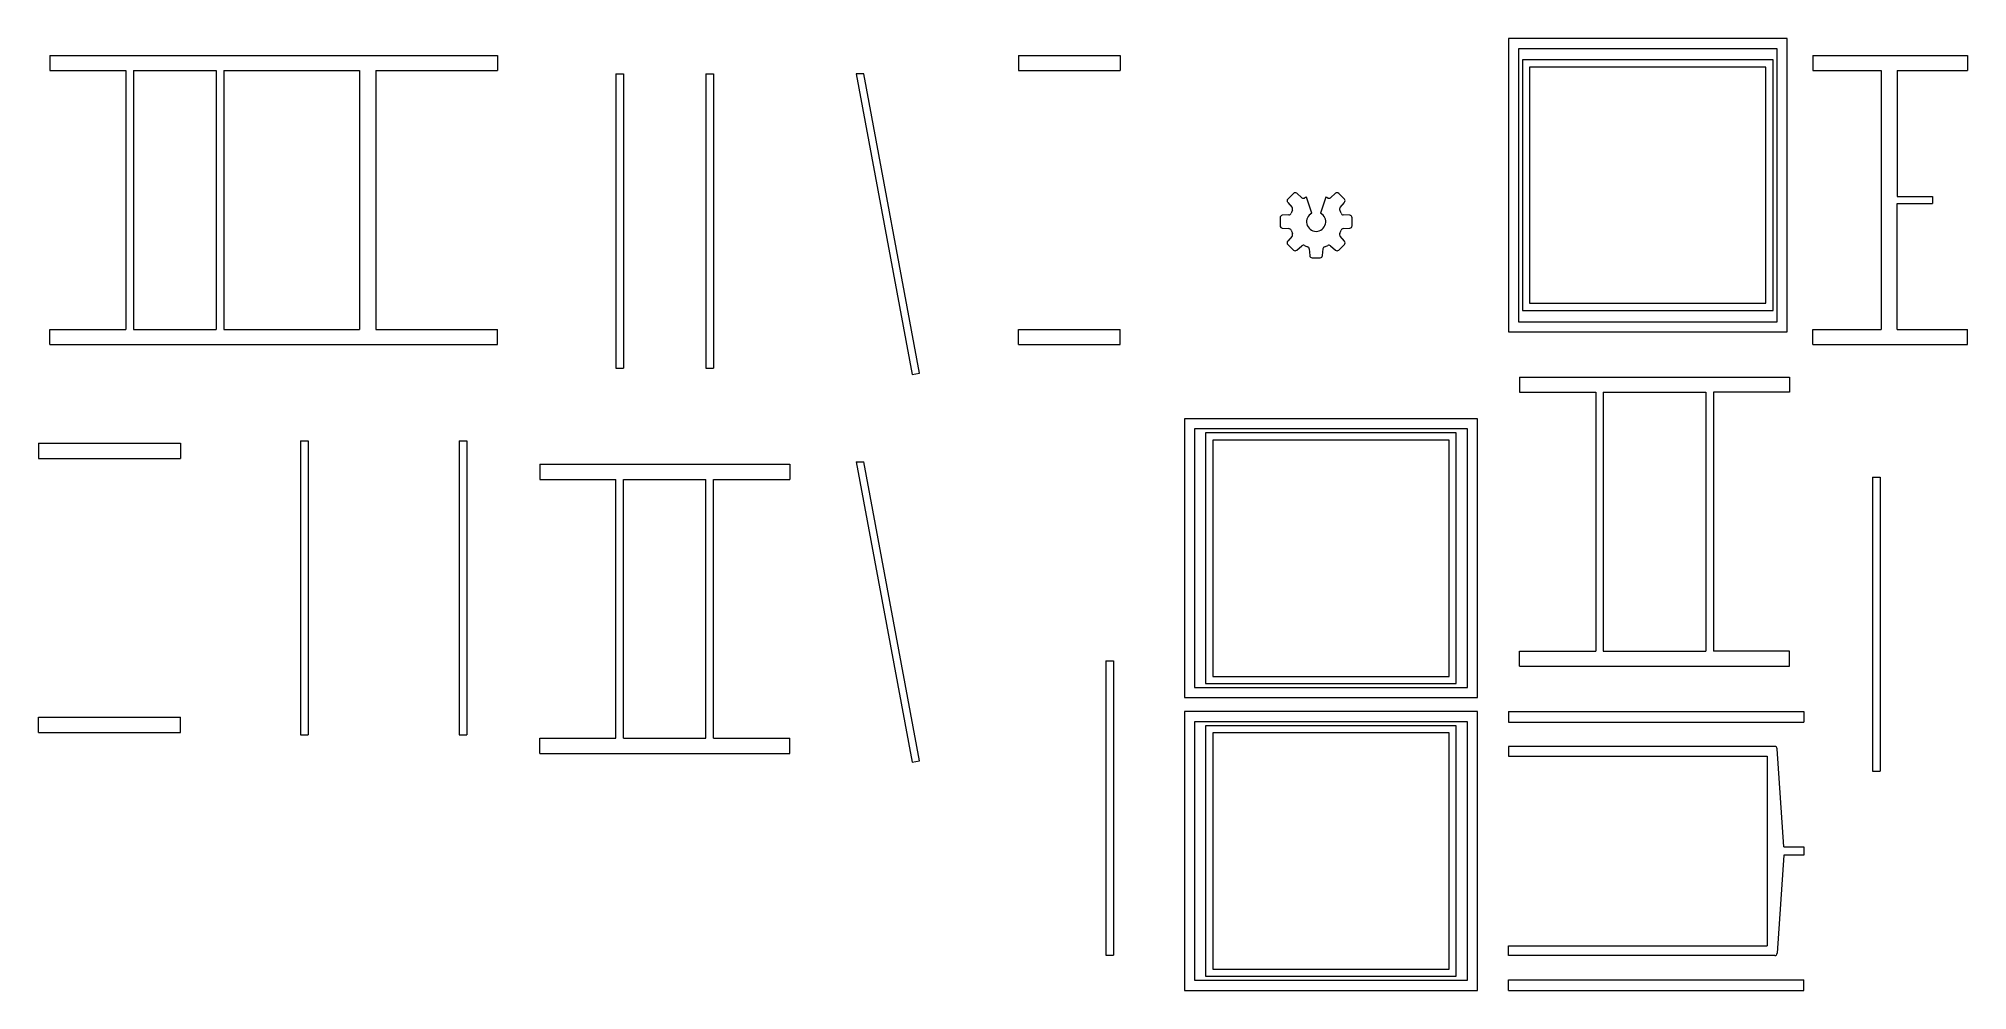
# Model space of a CAD drawing. Header units: millimetres. Extents: x 16 to 2424, y 16 to 1204.
import ezdxf

# ---------------------------------------------------------------- set-up
doc = ezdxf.new("R2010")
doc.units = ezdxf.units.MM

msp = doc.modelspace()

# ---------------------------------------------------------------- linework, layer by layer
at = {"color": 7, "linetype": 'Continuous', "lineweight": 15}
for p, q in [((2198.9, 1204), (1850.9, 1204)), ((1850.9, 1204), (1850.9, 838)), ((2198.9, 838), (2198.9, 1204)), ((30, 1183), (589.1, 1183)), ((30, 1183), (30, 1164)), ((589.1, 1183), (589.1, 1164)), ((1239.3, 1183), (1366.3, 1183)), ((1239.3, 1183), (1239.3, 1164)), ((1366.3, 1183), (1366.3, 1164)), ((1863.5, 1191.4), (1863.5, 850.6)), ((2186.3, 1191.4), (1863.5, 1191.4)), ((2186.3, 850.6), (2186.3, 1191.4)), ((2231, 1183), (2424, 1183)), ((2231, 1183), (2231, 1164)), ((2424, 1183), (2424, 1164)), ((30, 1164), (125, 1164)), ((125, 1164), (125, 841)), ((134.5, 1164), (134.5, 841)), ((134.5, 1164), (237.6, 1164)), ((237.6, 1164), (237.6, 841)), ((247.1, 1164), (247.1, 841)), ((247.1, 1164), (416.7, 1164)), ((416.7, 1164), (416.7, 841)), ((437, 1164), (437, 841)), ((437, 1164), (589.1, 1164)), ((736.6, 1159.8), (746.1, 1159.8)), ((736.6, 1159.8), (736.6, 792.8)), ((746.1, 1159.8), (746.1, 792.8)), ((849.2, 1159.8), (849.2, 792.8)), ((849.2, 1159.8), (858.7, 1159.8)), ((858.7, 1159.8), (858.7, 792.8)), ((1046.3, 1159.8), (1036.6, 1159.8)), ((1036.6, 1159.8), (1106.4, 784.8)), ((1115.7, 786.5), (1046.3, 1159.8)), ((1239.3, 1164), (1366.3, 1164)), ((2181.3, 1177.4), (1868.5, 1177.4)), ((1868.5, 1177.4), (1868.5, 864.6)), ((1877.5, 1168.4), (1877.5, 873.6)), ((2172.3, 1168.4), (1877.5, 1168.4)), ((2172.3, 873.6), (2172.3, 1168.4)), ((2181.3, 864.6), (2181.3, 1177.4)), ((2231, 1164), (2316.2, 1164)), ((2316.2, 1164), (2316.2, 841)), ((2336.4, 1164), (2336.4, 1007)), ((2336.4, 1164), (2424, 1164)), ((1575.4, 999.6), (1580.9, 993.3)), ((1582.6, 1010.8), (1575.5, 1003.7)), ((1593, 1005.4), (1586.7, 1010.9)), ((1605.4, 986.1), (1598.9, 1006.1)), ((1622.9, 1006.1), (1616.4, 986.1)), ((1635.1, 1010.9), (1628.8, 1005.4)), ((1646.2, 1003.7), (1639.2, 1010.8)), ((1640.9, 993.3), (1646.4, 999.6)), ((2336.4, 1007), (2380.5, 1007)), ((2336.4, 841), (2336.4, 998)), ((2336.4, 998), (2380.5, 998)), ((2380.5, 1007), (2380.5, 998)), ((1565.9, 980.4), (1565.9, 970.4)), ((1577, 984), (1568.7, 983.4)), ((1568.7, 967.4), (1577, 966.8)), ((1653.1, 983.4), (1644.8, 984)), ((1644.8, 966.8), (1653.1, 967.4)), ((1655.9, 970.4), (1655.9, 980.4)), ((1580.9, 957.5), (1575.4, 951.2)), ((1575.5, 947.1), (1582.6, 940)), ((1586.7, 939.9), (1593, 945.4)), ((1602.3, 941.5), (1602.9, 933.2)), ((1618.9, 933.2), (1619.5, 941.5)), ((1628.8, 945.4), (1635.1, 939.9)), ((1639.2, 940), (1646.2, 947.1)), ((1646.4, 951.2), (1640.9, 957.5)), ((1605.9, 930.4), (1615.9, 930.4)), ((1877.5, 873.6), (2172.3, 873.6)), ((1863.5, 850.6), (2186.3, 850.6)), ((1868.5, 864.6), (2181.3, 864.6)), ((30, 841), (125, 841)), ((30, 822), (30, 841)), ((30, 822), (589.1, 822)), ((134.5, 841), (237.6, 841)), ((247.1, 841), (416.7, 841)), ((437, 841), (589.1, 841)), ((589.1, 822), (589.1, 841)), ((1239.3, 841), (1366.3, 841)), ((1239.3, 822), (1239.3, 841)), ((1239.3, 822), (1366.3, 822)), ((1366.3, 822), (1366.3, 841)), ((1850.9, 838), (2198.9, 838)), ((2231, 841), (2316.2, 841)), ((2231, 822), (2231, 841)), ((2231, 822), (2424, 822)), ((2336.4, 841), (2424, 841)), ((2424, 822), (2424, 841)), ((736.6, 792.8), (746.1, 792.8)), ((849.2, 792.8), (858.7, 792.8)), ((1106.4, 784.8), (1115.7, 786.5)), ((1864.9, 781.5), (2201.9, 781.5)), ((1864.9, 781.5), (1864.9, 762.5)), ((2201.9, 781.5), (2201.9, 762.5)), ((1864.9, 762.5), (1959.9, 762.5)), ((1959.9, 762.5), (1959.9, 439.5)), ((1969.4, 762.5), (1969.4, 439.5)), ((1969.4, 762.5), (2097.4, 762.5)), ((2097.4, 762.5), (2097.4, 439.5)), ((2106.9, 762.5), (2106.9, 439.5)), ((2201.9, 762.5), (2106.9, 762.5)), ((1446.4, 729.4), (1446.4, 381.4)), ((1812.4, 729.4), (1446.4, 729.4)), ((1812.4, 381.4), (1812.4, 729.4)), ((16, 699), (193, 699)), ((16, 699), (16, 680)), ((193, 699), (193, 680)), ((343.1, 702), (352.6, 702)), ((343.1, 702), (343.1, 335)), ((352.6, 702), (352.6, 335)), ((541.1, 702), (550.6, 702)), ((541.1, 702), (541.1, 335)), ((550.6, 702), (550.6, 335)), ((1459, 716.8), (1459, 394)), ((1799.8, 716.8), (1459, 716.8)), ((1473, 711.8), (1473, 399)), ((1785.8, 711.8), (1473, 711.8)), ((1776.8, 702.8), (1482, 702.8)), ((1482, 702.8), (1482, 408)), ((1776.8, 408), (1776.8, 702.8)), ((1785.8, 399), (1785.8, 711.8)), ((1799.8, 394), (1799.8, 716.8)), ((16, 680), (193, 680)), ((1036.6, 675.8), (1046.3, 675.8)), ((1036.6, 675.8), (1106.4, 300.8)), ((1115.7, 302.5), (1046.3, 675.8)), ((641.6, 672.8), (641.6, 653.8)), ((641.6, 672.8), (953.7, 672.8)), ((641.6, 653.8), (736.6, 653.8)), ((736.6, 330.8), (736.6, 653.8)), ((746.1, 330.8), (746.1, 653.8)), ((746.1, 653.8), (849.2, 653.8)), ((849.2, 330.8), (849.2, 653.8)), ((858.7, 330.8), (858.7, 653.8)), ((858.7, 653.8), (953.7, 653.8)), ((953.7, 672.8), (953.7, 653.8)), ((2305.5, 656.8), (2305.5, 289.8)), ((2305.5, 656.8), (2315, 656.8)), ((2315, 656.8), (2315, 289.8)), ((1864.9, 439.5), (1959.9, 439.5)), ((1864.9, 420.5), (1864.9, 439.5)), ((1969.4, 439.5), (2097.4, 439.5)), ((2201.9, 439.5), (2106.9, 439.5)), ((2201.9, 420.5), (2201.9, 439.5)), ((1348.3, 427.2), (1348.3, 60.2)), ((1348.3, 427.2), (1357.8, 427.2)), ((1357.8, 427.2), (1357.8, 60.2)), ((1864.9, 420.5), (2201.9, 420.5)), ((1459, 394), (1799.8, 394)), ((1473, 399), (1785.8, 399)), ((1482, 408), (1776.8, 408)), ((1446.4, 381.4), (1812.4, 381.4)), ((1446.4, 364), (1446.4, 16)), ((1812.4, 364), (1446.4, 364)), ((1812.4, 16), (1812.4, 364)), ((1850.9, 364), (2219.7, 364)), ((1850.9, 364), (1850.9, 351)), ((2219.7, 364), (2219.7, 351)), ((16, 357), (193, 357)), ((16, 338), (16, 357)), ((16, 338), (193, 338)), ((193, 338), (193, 357)), ((1459, 351.4), (1459, 28.6)), ((1799.8, 351.4), (1459, 351.4)), ((1473, 346.4), (1473, 33.6)), ((1785.8, 346.4), (1473, 346.4)), ((1776.8, 337.4), (1482, 337.4)), ((1482, 337.4), (1482, 42.6)), ((1776.8, 42.6), (1776.8, 337.4)), ((1785.8, 33.6), (1785.8, 346.4)), ((1799.8, 28.6), (1799.8, 351.4)), ((1850.9, 351), (2219.7, 351)), ((343.1, 335), (352.6, 335)), ((541.1, 335), (550.6, 335)), ((641.6, 330.8), (736.6, 330.8)), ((641.6, 311.8), (641.6, 330.8)), ((746.1, 330.8), (849.2, 330.8)), ((858.7, 330.8), (953.7, 330.8)), ((953.7, 311.8), (953.7, 330.8)), ((2183.4, 320.5), (1850.9, 320.5)), ((1850.9, 320.5), (1850.9, 308.5)), ((2195, 195), (2186.4, 317.7)), ((641.6, 311.8), (953.7, 311.8)), ((1106.4, 300.8), (1115.7, 302.5)), ((1850.9, 308.5), (2174.2, 308.5)), ((2174.2, 308.5), (2174.2, 71.5)), ((2305.5, 289.8), (2315, 289.8)), ((2195, 195), (2219.7, 195)), ((2219.7, 195), (2219.7, 185)), ((2195, 185), (2186.4, 62.3)), ((2219.7, 185), (2195, 185)), ((1348.3, 60.2), (1357.8, 60.2)), ((1850.9, 71.5), (2174.2, 71.5)), ((1850.9, 59.5), (1850.9, 71.5)), ((2183.4, 59.5), (1850.9, 59.5)), ((1459, 28.6), (1799.8, 28.6)), ((1473, 33.6), (1785.8, 33.6)), ((1482, 42.6), (1776.8, 42.6)), ((1850.9, 29), (2219.7, 29)), ((1850.9, 16), (1850.9, 29)), ((2219.7, 16), (2219.7, 29)), ((1446.4, 16), (1812.4, 16)), ((1850.9, 16), (2219.7, 16))]:
    msp.add_line(p, q, dxfattribs=at)
for centre, radius, start, end in [((1584.7, 1008.6), 3, 49, 135), ((1584.7, 1008.6), 3, 49, 135), ((1637, 1008.6), 3, 45, 131), ((1637, 1008.6), 3, 45, 131), ((1577.6, 1001.6), 3, 135, 221), ((1577.6, 1001.6), 3, 135, 221), ((1610.9, 975.4), 33, 153.7431, 161.2569), ((1610.9, 975.4), 33, 153.7431, 161.2569), ((1578.6, 991.3), 3, 333.7431, 41), ((1578.6, 991.3), 3, 333.7431, 41), ((1595, 1007.7), 3, 229, 296.2569), ((1595, 1007.7), 3, 229, 296.2569), ((1610.9, 975.4), 33, 111.3237, 116.2569), ((1610.9, 975.4), 33, 111.3237, 116.2569), ((1610.9, 975.4), 33, 63.7431, 68.6763), ((1610.9, 975.4), 33, 63.7431, 68.6763), ((1626.8, 1007.7), 3, 243.7431, 311), ((1626.8, 1007.7), 3, 243.7431, 311), ((1643.2, 991.3), 3, 139, 206.2569), ((1643.2, 991.3), 3, 139, 206.2569), ((1610.9, 975.4), 33, 18.7431, 26.2569), ((1610.9, 975.4), 33, 18.7431, 26.2569), ((1644.1, 1001.6), 3, 319, 45), ((1644.1, 1001.6), 3, 319, 45), ((1568.9, 980.4), 3, 94, 180), ((1568.9, 980.4), 3, 94, 180), ((1568.9, 970.4), 3, 180, 266), ((1568.9, 970.4), 3, 180, 266), ((1576.8, 987), 3, 274, 341.2569), ((1576.8, 987), 3, 274, 341.2569), ((1576.8, 963.8), 3, 18.7431, 86), ((1576.8, 963.8), 3, 18.7431, 86), ((1610.9, 975.4), 33, 198.7431, 206.2569), ((1610.9, 975.4), 33, 198.7431, 206.2569), ((1610.9, 975.4), 12, 117.1742, 62.8258), ((1610.9, 975.4), 12, 117.1742, 62.8258), ((1610.9, 975.4), 33, 333.7431, 341.2569), ((1610.9, 975.4), 33, 333.7431, 341.2569), ((1645, 987), 3, 198.7431, 266), ((1645, 987), 3, 198.7431, 266), ((1645, 963.8), 3, 94, 161.2569), ((1645, 963.8), 3, 94, 161.2569), ((1652.9, 980.4), 3, 0, 86), ((1652.9, 980.4), 3, 0, 86), ((1652.9, 970.4), 3, 274, 0), ((1652.9, 970.4), 3, 274, 0), ((1577.6, 949.2), 3, 139, 225), ((1577.6, 949.2), 3, 139, 225), ((1578.6, 959.5), 3, 319, 26.2569), ((1578.6, 959.5), 3, 319, 26.2569), ((1584.7, 942.2), 3, 225, 311), ((1584.7, 942.2), 3, 225, 311), ((1595, 943.1), 3, 63.7431, 131), ((1595, 943.1), 3, 63.7431, 131), ((1610.9, 975.4), 33, 243.7431, 251.2569), ((1610.9, 975.4), 33, 243.7431, 251.2569), ((1599.3, 941.3), 3, 4, 71.2569), ((1599.3, 941.3), 3, 4, 71.2569), ((1622.4, 941.3), 3, 108.7431, 176), ((1622.4, 941.3), 3, 108.7431, 176), ((1610.9, 975.4), 33, 288.7431, 296.2569), ((1610.9, 975.4), 33, 288.7431, 296.2569), ((1626.8, 943.1), 3, 49, 116.2569), ((1626.8, 943.1), 3, 49, 116.2569), ((1637, 942.2), 3, 229, 315), ((1637, 942.2), 3, 229, 315), ((1643.2, 959.5), 3, 153.7431, 221), ((1643.2, 959.5), 3, 153.7431, 221), ((1644.1, 949.2), 3, 315, 41), ((1644.1, 949.2), 3, 315, 41), ((1605.9, 933.4), 3, 184, 270), ((1605.9, 933.4), 3, 184, 270), ((1615.9, 933.4), 3, 270, 356), ((1615.9, 933.4), 3, 270, 356), ((2183.4, 317.5), 3, 4, 90), ((2183.4, 317.5), 3, 4, 90), ((2183.4, 62.5), 3, 270, 356), ((2183.4, 62.5), 3, 270, 356)]:
    msp.add_arc(centre, radius, start, end, dxfattribs=at)

doc.saveas('drawing.dxf')
